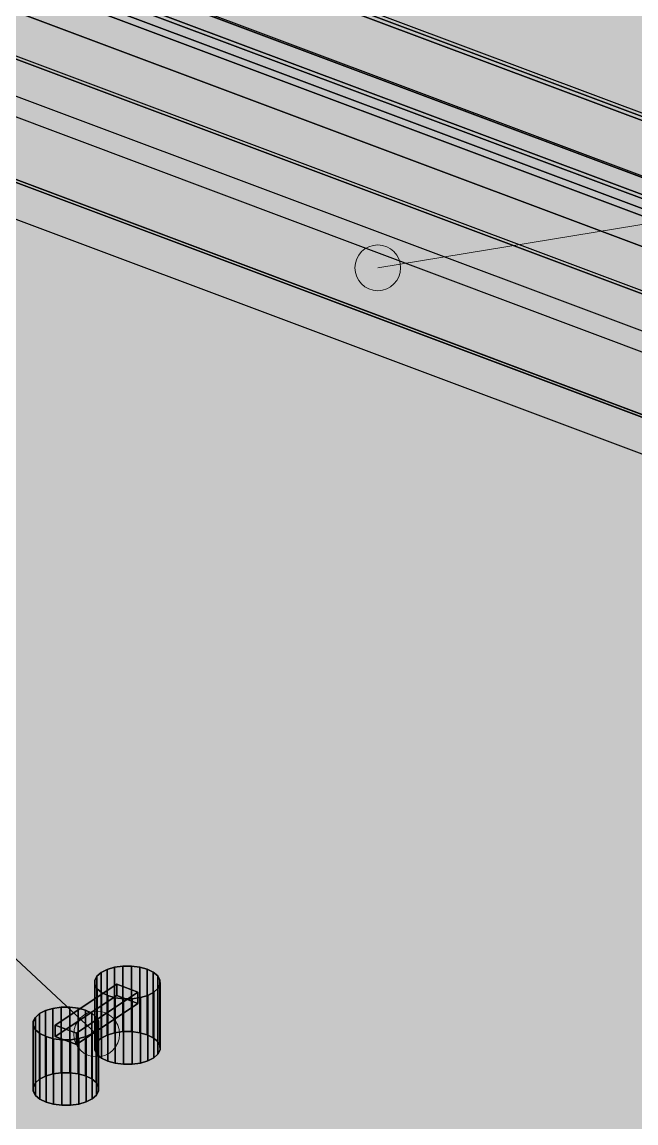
# Model space of a CAD drawing. Header units: millimetres. Extents: x 50 to 612415, y 2 to 4150.
# Drawn here: x 481999.4 to 482147, y 2518 to 2782.7 of the extents above; entities that cross this region are included whole.
import ezdxf

# ---------------------------------------------------------------- set-up
doc = ezdxf.new("R2010")
doc.units = ezdxf.units.MM
for name, color, linetype, lineweight in [('DIM', 7, 'Continuous', 13), ('HATCH', 8, 'Continuous', 9), ('OUTLINE', 7, 'Continuous', 25)]:
    doc.layers.add(name, color=color, linetype=linetype, lineweight=lineweight)

msp = doc.modelspace()

# ---------------------------------------------------------------- hatches: boundary and pattern name
at = {"layer": 'HATCH', "true_color": 0xccae87}
for points in [[(482234.913, 2986.051), (481124.709, 2245.916), (482300.386, 2729.218)], [(482234.913, 2980.573), (481124.709, 2240.437), (482300.386, 2723.739)], [(482300.386, 2723.739), (481124.709, 2240.437), (482234.913, 2980.573)], [(482234.913, 2973.725), (481124.709, 2233.589), (482300.386, 2716.891)], [(482300.386, 2716.891), (481124.709, 2233.589), (482234.913, 2973.725)], [(482237.443, 2970.037), (481127.24, 2229.901), (482300.386, 2714.152)], [(482300.386, 2714.152), (481127.24, 2229.901), (482237.443, 2970.037)], [(482238.076, 2969.115), (481127.872, 2228.979), (482300.386, 2713.467)], [(482300.386, 2713.467), (481127.872, 2228.979), (482238.076, 2969.115)], [(482241.239, 2964.505), (481131.035, 2224.369), (482300.386, 2710.043)], [(482300.386, 2710.043), (481131.035, 2224.369), (482241.239, 2964.505)], [(482300.386, 2704.565), (481136.096, 2216.993), (482246.299, 2957.128)], [(482320.629, 2696.181), (481943.603, 2837.566), (481966.107, 2782.014)], [(481966.107, 2766.948), (481943.603, 2822.5), (482320.629, 2681.115)], [(481888.567, 2785.125), (482294.06, 2662.718), (481917.034, 2804.103)], [(482294.06, 2663.403), (481917.034, 2804.787), (481964.499, 2768.83)], [(481964.499, 2768.145), (481917.034, 2804.103), (482294.06, 2662.718)], [(481888.567, 2800.875), (482201.515, 2685.961), (481953.535, 2778.292)], [(481888.567, 2800.875), (482202.566, 2685.073), (482201.515, 2685.961)], [(481888.567, 2800.875), (482204.042, 2684.351), (482202.566, 2685.073)], [(481888.567, 2800.875), (482265.593, 2659.49), (482204.042, 2684.351)], [(481917.034, 2795.2), (482294.06, 2653.815), (481888.567, 2776.222)], [(481888.567, 2785.81), (482201.515, 2670.896), (481953.535, 2763.226)], [(481953.535, 2763.226), (482201.515, 2670.896), (481888.567, 2785.81)], [(481888.567, 2785.81), (482202.566, 2670.007), (482201.515, 2670.896)], [(482201.515, 2670.896), (482202.566, 2670.007), (481888.567, 2785.81)], [(481888.567, 2785.81), (482204.042, 2669.286), (482202.566, 2670.007)], [(482202.566, 2670.007), (482204.042, 2669.286), (481888.567, 2785.81)], [(481888.567, 2785.81), (482265.593, 2644.425), (482204.042, 2669.286)], [(482204.042, 2669.286), (482265.593, 2644.425), (481888.567, 2785.81)], [(481953.535, 2762.541), (482201.515, 2670.211), (481888.567, 2785.125)], [(482201.515, 2670.211), (482202.566, 2669.323), (481888.567, 2785.125)], [(482202.566, 2669.323), (482204.042, 2668.601), (481888.567, 2785.125)], [(482204.042, 2668.601), (482265.593, 2643.74), (481888.567, 2785.125)], [(481888.567, 2785.125), (482265.593, 2643.74), (482294.06, 2662.718)], [(482320.629, 2696.181), (481966.107, 2782.014), (481966.13, 2780.982)], [(482201.448, 2688.987), (481964.605, 2779.082), (481963.162, 2778.345)], [(481965.617, 2779.982), (481964.605, 2779.082), (482213.531, 2690.677)], [(481964.605, 2779.082), (482207.668, 2691.428), (482209.732, 2691.44)], [(481964.605, 2779.082), (482209.732, 2691.44), (482211.732, 2691.184)], [(481964.605, 2779.082), (482205.68, 2691.15), (482207.668, 2691.428)], [(481964.605, 2779.082), (482211.732, 2691.184), (482213.531, 2690.677)], [(481964.605, 2779.082), (482203.904, 2690.624), (482205.68, 2691.15)], [(481964.605, 2779.082), (482202.461, 2689.887), (482203.904, 2690.624)], [(482201.448, 2688.987), (482202.461, 2689.887), (481964.605, 2779.082)], [(482320.629, 2696.181), (481966.13, 2780.982), (481965.617, 2779.982)], [(482320.629, 2696.181), (481965.617, 2779.982), (482213.531, 2690.677)], [(482294.06, 2653.815), (482265.593, 2634.837), (481888.567, 2776.222)], [(482201.448, 2688.987), (481955.334, 2777.785), (481953.535, 2778.292)], [(482200.936, 2687.987), (482201.448, 2688.987), (481953.535, 2778.292)], [(482200.959, 2686.955), (482200.936, 2687.987), (481953.535, 2778.292)], [(482201.515, 2685.961), (482200.959, 2686.955), (481953.535, 2778.292)], [(482201.448, 2688.987), (481957.333, 2777.529), (481955.334, 2777.785)], [(482201.448, 2688.987), (481959.397, 2777.541), (481957.333, 2777.529)], [(482201.448, 2688.987), (481961.385, 2777.819), (481959.397, 2777.541)], [(482201.448, 2688.987), (481963.162, 2778.345), (481961.385, 2777.819)], [(482294.06, 2663.403), (481964.499, 2768.83), (481965.551, 2767.942)], [(481965.551, 2767.257), (481964.499, 2768.145), (482294.06, 2662.718)], [(482294.06, 2663.403), (481965.551, 2767.942), (481966.107, 2766.948)], [(481966.107, 2766.263), (481965.551, 2767.257), (482294.06, 2662.718)], [(481965.617, 2764.916), (481966.13, 2765.916), (482320.629, 2681.115)], [(482294.06, 2663.403), (481966.13, 2765.916), (481965.617, 2764.916)], [(481966.13, 2765.916), (481966.107, 2766.948), (482320.629, 2681.115)], [(482294.06, 2663.403), (481966.107, 2766.948), (481966.13, 2765.916)], [(481966.13, 2765.231), (481966.107, 2766.263), (482294.06, 2662.718)], [(481953.535, 2763.226), (481955.334, 2762.72), (482201.448, 2673.921)], [(482201.448, 2673.921), (481955.334, 2762.72), (481953.535, 2763.226)], [(482200.936, 2672.922), (482201.448, 2673.921), (481953.535, 2763.226)], [(481953.535, 2763.226), (482201.448, 2673.921), (482200.936, 2672.922)], [(481953.535, 2763.226), (482200.936, 2672.922), (482200.959, 2671.89)], [(482200.959, 2671.89), (482200.936, 2672.922), (481953.535, 2763.226)], [(482201.515, 2670.896), (482200.959, 2671.89), (481953.535, 2763.226)], [(481953.535, 2763.226), (482200.959, 2671.89), (482201.515, 2670.896)], [(481961.385, 2762.753), (481963.162, 2763.279), (482201.448, 2673.921)], [(482201.448, 2673.921), (481963.162, 2763.279), (481961.385, 2762.753)], [(482201.448, 2673.921), (481964.605, 2764.017), (481963.162, 2763.279)], [(481963.162, 2763.279), (481964.605, 2764.017), (482201.448, 2673.921)], [(481963.162, 2762.594), (481964.605, 2763.332), (482201.448, 2673.237)], [(481965.617, 2764.916), (481964.605, 2764.017), (482213.531, 2675.612)], [(482213.531, 2675.612), (481964.605, 2764.017), (481965.617, 2764.916)], [(482213.531, 2674.927), (481964.605, 2763.332), (481965.617, 2764.231)], [(481964.605, 2764.017), (482207.668, 2676.363), (482209.732, 2676.374)], [(482209.732, 2676.374), (482207.668, 2676.363), (481964.605, 2764.017)], [(482211.732, 2676.118), (482209.732, 2676.374), (481964.605, 2764.017)], [(481964.605, 2764.017), (482209.732, 2676.374), (482211.732, 2676.118)], [(481964.605, 2764.017), (482205.68, 2676.085), (482207.668, 2676.363)], [(482207.668, 2676.363), (482205.68, 2676.085), (481964.605, 2764.017)], [(482213.531, 2675.612), (482211.732, 2676.118), (481964.605, 2764.017)], [(481964.605, 2764.017), (482211.732, 2676.118), (482213.531, 2675.612)], [(481964.605, 2764.017), (482203.904, 2675.559), (482205.68, 2676.085)], [(482205.68, 2676.085), (482203.904, 2675.559), (481964.605, 2764.017)], [(481964.605, 2764.017), (482202.461, 2674.821), (482203.904, 2675.559)], [(482203.904, 2675.559), (482202.461, 2674.821), (481964.605, 2764.017)], [(482201.448, 2673.921), (482202.461, 2674.821), (481964.605, 2764.017)], [(481964.605, 2764.017), (482202.461, 2674.821), (482201.448, 2673.921)], [(482209.732, 2675.689), (482207.668, 2675.678), (481964.605, 2763.332)], [(482211.732, 2675.433), (482209.732, 2675.689), (481964.605, 2763.332)], [(482207.668, 2675.678), (482205.68, 2675.4), (481964.605, 2763.332)], [(482213.531, 2674.927), (482211.732, 2675.433), (481964.605, 2763.332)], [(482205.68, 2675.4), (482203.904, 2674.874), (481964.605, 2763.332)], [(482203.904, 2674.874), (482202.461, 2674.136), (481964.605, 2763.332)], [(481964.605, 2763.332), (482202.461, 2674.136), (482201.448, 2673.237)], [(481965.617, 2764.231), (481966.13, 2765.231), (482294.06, 2662.718)], [(482213.531, 2675.612), (481965.617, 2764.916), (482320.629, 2681.115)], [(482294.06, 2663.403), (481965.617, 2764.916), (482213.531, 2675.612)], [(482213.531, 2674.927), (481965.617, 2764.231), (482294.06, 2662.718)], [(481953.535, 2762.541), (481955.334, 2762.035), (482201.448, 2673.237)], [(481953.535, 2762.541), (482201.448, 2673.237), (482200.936, 2672.237)], [(481953.535, 2762.541), (482200.936, 2672.237), (482200.959, 2671.205)], [(481953.535, 2762.541), (482200.959, 2671.205), (482201.515, 2670.211)], [(482201.448, 2673.921), (481957.333, 2762.464), (481955.334, 2762.72)], [(481955.334, 2762.72), (481957.333, 2762.464), (482201.448, 2673.921)], [(481955.334, 2762.035), (481957.333, 2761.779), (482201.448, 2673.237)], [(482201.448, 2673.921), (481959.397, 2762.475), (481957.333, 2762.464)], [(481957.333, 2762.464), (481959.397, 2762.475), (482201.448, 2673.921)], [(481957.333, 2761.779), (481959.397, 2761.79), (482201.448, 2673.237)], [(482201.448, 2673.921), (481961.385, 2762.753), (481959.397, 2762.475)], [(481959.397, 2762.475), (481961.385, 2762.753), (482201.448, 2673.921)], [(481959.397, 2761.79), (481961.385, 2762.068), (482201.448, 2673.237)], [(481961.385, 2762.068), (481963.162, 2762.594), (482201.448, 2673.237)], [(482298.969, 2727.959), (482300.386, 2729.218), (481124.709, 2245.916)], [(482298.969, 2727.959), (481124.709, 2245.916), (482046.716, 2478.394)], [(482298.969, 2727.959), (482046.716, 2478.394), (482048.063, 2479.179)], [(482298.969, 2727.959), (482048.063, 2479.179), (482049.603, 2479.87)], [(482298.969, 2727.959), (482049.603, 2479.87), (482051.31, 2480.454)], [(482298.969, 2727.959), (482051.31, 2480.454), (482053.155, 2480.922)], [(482298.969, 2727.959), (482053.155, 2480.922), (482055.107, 2481.265)], [(482298.969, 2727.959), (482055.107, 2481.265), (482057.131, 2481.478)], [(482298.969, 2727.959), (482057.131, 2481.478), (482059.194, 2481.557)], [(482298.969, 2727.959), (482059.194, 2481.557), (482061.259, 2481.5)], [(482298.969, 2727.959), (482061.259, 2481.5), (482063.293, 2481.31)], [(482298.969, 2727.959), (482063.293, 2481.31), (482065.259, 2480.988)], [(482298.969, 2727.959), (482065.259, 2480.988), (482067.124, 2480.541)], [(482298.969, 2727.959), (482067.124, 2480.541), (482068.857, 2479.976)], [(482298.252, 2726.559), (482298.969, 2727.959), (482068.857, 2479.976)], [(482298.283, 2725.114), (482298.252, 2726.559), (482068.857, 2479.976)], [(482298.969, 2722.48), (482300.386, 2723.739), (481124.709, 2240.437)], [(481124.709, 2240.437), (482300.386, 2723.739), (482298.969, 2722.48)], [(482298.283, 2725.114), (482068.857, 2479.976), (482315.568, 2446.764)], [(482298.969, 2722.48), (481124.709, 2240.437), (482046.716, 2472.916)], [(482046.716, 2472.916), (481124.709, 2240.437), (482298.969, 2722.48)], [(482298.969, 2722.48), (482046.716, 2472.916), (482048.063, 2473.701)], [(482048.063, 2473.701), (482046.716, 2472.916), (482298.969, 2722.48)], [(482298.969, 2722.48), (482048.063, 2473.701), (482049.603, 2474.391)], [(482049.603, 2474.391), (482048.063, 2473.701), (482298.969, 2722.48)], [(482298.969, 2722.48), (482049.603, 2474.391), (482051.31, 2474.975)], [(482051.31, 2474.975), (482049.603, 2474.391), (482298.969, 2722.48)], [(482298.969, 2722.48), (482051.31, 2474.975), (482053.155, 2475.443)], [(482053.155, 2475.443), (482051.31, 2474.975), (482298.969, 2722.48)], [(482298.969, 2722.48), (482053.155, 2475.443), (482055.107, 2475.786)], [(482055.107, 2475.786), (482053.155, 2475.443), (482298.969, 2722.48)], [(482298.969, 2722.48), (482055.107, 2475.786), (482057.131, 2475.999)], [(482057.131, 2475.999), (482055.107, 2475.786), (482298.969, 2722.48)], [(482298.252, 2721.08), (482298.969, 2722.48), (482057.131, 2475.999)], [(482059.194, 2476.078), (482057.131, 2475.999), (482298.969, 2722.48)], [(482298.283, 2719.636), (482298.252, 2721.08), (482057.131, 2475.999)], [(482061.259, 2476.022), (482059.194, 2476.078), (482298.969, 2722.48)], [(482063.293, 2475.831), (482061.259, 2476.022), (482298.969, 2722.48)], [(482065.259, 2475.51), (482063.293, 2475.831), (482298.969, 2722.48)], [(482067.124, 2475.062), (482065.259, 2475.51), (482298.969, 2722.48)], [(482068.857, 2474.497), (482067.124, 2475.062), (482298.969, 2722.48)], [(482068.857, 2474.497), (482298.969, 2722.48), (482298.252, 2721.08)], [(482068.857, 2474.497), (482298.252, 2721.08), (482298.283, 2719.636)], [(482299.062, 2718.244), (482298.283, 2719.636), (482057.131, 2475.999)], [(482300.534, 2717.001), (482299.062, 2718.244), (482057.131, 2475.999)], [(482315.568, 2441.286), (482068.857, 2474.497), (482298.283, 2719.636)], [(482298.969, 2715.632), (482300.386, 2716.891), (481124.709, 2233.589)], [(481124.709, 2233.589), (482300.386, 2716.891), (482298.969, 2715.632)], [(482298.969, 2715.632), (481124.709, 2233.589), (482046.716, 2466.068)], [(482046.716, 2466.068), (481124.709, 2233.589), (482298.969, 2715.632)], [(482298.969, 2715.632), (482046.716, 2466.068), (482048.063, 2466.853)], [(482048.063, 2466.853), (482046.716, 2466.068), (482298.969, 2715.632)], [(482298.969, 2715.632), (482048.063, 2466.853), (482049.603, 2467.543)], [(482049.603, 2467.543), (482048.063, 2466.853), (482298.969, 2715.632)], [(482298.969, 2715.632), (482049.603, 2467.543), (482051.31, 2468.127)], [(482051.31, 2468.127), (482049.603, 2467.543), (482298.969, 2715.632)], [(482298.969, 2715.632), (482051.31, 2468.127), (482053.155, 2468.595)], [(482053.155, 2468.595), (482051.31, 2468.127), (482298.969, 2715.632)], [(482298.969, 2715.632), (482053.155, 2468.595), (482055.107, 2468.938)], [(482055.107, 2468.938), (482053.155, 2468.595), (482298.969, 2715.632)], [(482298.969, 2715.632), (482055.107, 2468.938), (482057.131, 2469.151)], [(482057.131, 2469.151), (482055.107, 2468.938), (482298.969, 2715.632)], [(482300.534, 2717.001), (482057.131, 2475.999), (482670.601, 2511.306)], [(482298.252, 2714.232), (482298.969, 2715.632), (482057.131, 2469.151)], [(482057.131, 2469.151), (482298.969, 2715.632), (482298.252, 2714.232)], [(482298.969, 2712.893), (482300.386, 2714.152), (481127.24, 2229.901)], [(481127.24, 2229.901), (482300.386, 2714.152), (482298.969, 2712.893)], [(482046.716, 2463.329), (481127.24, 2229.901), (482298.969, 2712.893)], [(482298.969, 2712.893), (481127.24, 2229.901), (482010.658, 2439.29)], [(482298.969, 2712.208), (482300.386, 2713.467), (481127.872, 2228.979)], [(481127.872, 2228.979), (482300.386, 2713.467), (482298.969, 2712.208)], [(482298.969, 2712.893), (482010.658, 2439.29), (482037.227, 2457.003)], [(482298.252, 2711.493), (482298.969, 2712.893), (482037.227, 2457.003)], [(482048.063, 2464.114), (482046.716, 2463.329), (482298.969, 2712.893)], [(482049.603, 2464.804), (482048.063, 2464.114), (482298.969, 2712.893)], [(482051.31, 2465.388), (482049.603, 2464.804), (482298.969, 2712.893)], [(482053.155, 2465.856), (482051.31, 2465.388), (482298.969, 2712.893)], [(482055.107, 2466.199), (482053.155, 2465.856), (482298.969, 2712.893)], [(482057.131, 2466.412), (482055.107, 2466.199), (482298.969, 2712.893)], [(482298.283, 2712.788), (482298.252, 2714.232), (482057.131, 2469.151)], [(482057.131, 2469.151), (482298.252, 2714.232), (482298.283, 2712.788)], [(482057.131, 2466.412), (482298.969, 2712.893), (482298.252, 2711.493)], [(482299.062, 2711.396), (482298.283, 2712.788), (482057.131, 2469.151)], [(482057.131, 2469.151), (482298.283, 2712.788), (482299.062, 2711.396)], [(482298.969, 2712.208), (481127.872, 2228.979), (482010.658, 2438.605)], [(482010.658, 2438.605), (481127.872, 2228.979), (482298.969, 2712.208)], [(482298.969, 2708.784), (482300.386, 2710.043), (481131.035, 2224.369)], [(481131.035, 2224.369), (482300.386, 2710.043), (482298.969, 2708.784)], [(482298.969, 2712.208), (482010.658, 2438.605), (482037.227, 2456.318)], [(482037.227, 2456.318), (482010.658, 2438.605), (482298.969, 2712.208)], [(482298.252, 2710.808), (482298.969, 2712.208), (482037.227, 2456.318)], [(482037.227, 2456.318), (482298.969, 2712.208), (482298.252, 2710.808)], [(482298.252, 2711.493), (482037.227, 2457.003), (482046.716, 2463.329)], [(482298.252, 2710.808), (482037.227, 2456.318), (482046.716, 2462.644)], [(482046.716, 2462.644), (482037.227, 2456.318), (482298.252, 2710.808)], [(482298.252, 2711.493), (482046.716, 2463.329), (482048.063, 2464.114)], [(482298.252, 2710.808), (482046.716, 2462.644), (482048.063, 2463.429)], [(482048.063, 2463.429), (482046.716, 2462.644), (482298.252, 2710.808)], [(482298.252, 2711.493), (482048.063, 2464.114), (482049.603, 2464.804)], [(482298.252, 2710.808), (482048.063, 2463.429), (482049.603, 2464.119)], [(482049.603, 2464.119), (482048.063, 2463.429), (482298.252, 2710.808)], [(482298.252, 2711.493), (482049.603, 2464.804), (482051.31, 2465.388)], [(482298.252, 2710.808), (482049.603, 2464.119), (482051.31, 2464.703)], [(482051.31, 2464.703), (482049.603, 2464.119), (482298.252, 2710.808)], [(482298.252, 2711.493), (482051.31, 2465.388), (482053.155, 2465.856)], [(482298.252, 2710.808), (482051.31, 2464.703), (482053.155, 2465.171)], [(482053.155, 2465.171), (482051.31, 2464.703), (482298.252, 2710.808)], [(482298.252, 2711.493), (482053.155, 2465.856), (482055.107, 2466.199)], [(482298.252, 2710.808), (482053.155, 2465.171), (482055.107, 2465.514)], [(482055.107, 2465.514), (482053.155, 2465.171), (482298.252, 2710.808)], [(482298.252, 2711.493), (482055.107, 2466.199), (482057.131, 2466.412)], [(482298.252, 2710.808), (482055.107, 2465.514), (482057.131, 2465.727)], [(482057.131, 2465.727), (482055.107, 2465.514), (482298.252, 2710.808)], [(482298.283, 2710.048), (482298.252, 2711.493), (482057.131, 2466.412)], [(482057.131, 2466.412), (482298.252, 2711.493), (482298.283, 2710.048)], [(482300.534, 2710.153), (482299.062, 2711.396), (482057.131, 2469.151)], [(482057.131, 2469.151), (482299.062, 2711.396), (482300.534, 2710.153)], [(482298.283, 2709.364), (482298.252, 2710.808), (482057.131, 2465.727)], [(482057.131, 2465.727), (482298.252, 2710.808), (482298.283, 2709.364)], [(482300.534, 2710.153), (482057.131, 2469.151), (482670.601, 2504.458)], [(482670.601, 2504.458), (482057.131, 2469.151), (482300.534, 2710.153)], [(482299.062, 2708.657), (482298.283, 2710.048), (482057.131, 2466.412)], [(482057.131, 2466.412), (482298.283, 2710.048), (482299.062, 2708.657)], [(482298.969, 2708.784), (481131.035, 2224.369), (482010.658, 2435.181)], [(482010.658, 2435.181), (481131.035, 2224.369), (482298.969, 2708.784)], [(482298.969, 2708.784), (482010.658, 2435.181), (482037.227, 2452.894)], [(482037.227, 2452.894), (482010.658, 2435.181), (482298.969, 2708.784)], [(482298.252, 2707.384), (482298.969, 2708.784), (482037.227, 2452.894)], [(482037.227, 2452.894), (482298.969, 2708.784), (482298.252, 2707.384)], [(482298.252, 2707.384), (482037.227, 2452.894), (482046.716, 2459.22)], [(482046.716, 2459.22), (482037.227, 2452.894), (482298.252, 2707.384)], [(482298.252, 2707.384), (482046.716, 2459.22), (482048.063, 2460.005)], [(482048.063, 2460.005), (482046.716, 2459.22), (482298.252, 2707.384)], [(482298.252, 2707.384), (482048.063, 2460.005), (482049.603, 2460.695)], [(482049.603, 2460.695), (482048.063, 2460.005), (482298.252, 2707.384)], [(482298.252, 2707.384), (482049.603, 2460.695), (482051.31, 2461.279)], [(482051.31, 2461.279), (482049.603, 2460.695), (482298.252, 2707.384)], [(482298.252, 2707.384), (482051.31, 2461.279), (482053.155, 2461.747)], [(482053.155, 2461.747), (482051.31, 2461.279), (482298.252, 2707.384)], [(482298.252, 2707.384), (482053.155, 2461.747), (482055.107, 2462.09)], [(482055.107, 2462.09), (482053.155, 2461.747), (482298.252, 2707.384)], [(482298.252, 2707.384), (482055.107, 2462.09), (482057.131, 2462.303)], [(482057.131, 2462.303), (482055.107, 2462.09), (482298.252, 2707.384)], [(482299.062, 2707.972), (482298.283, 2709.364), (482057.131, 2465.727)], [(482057.131, 2465.727), (482298.283, 2709.364), (482299.062, 2707.972)], [(482300.534, 2707.413), (482299.062, 2708.657), (482057.131, 2466.412)], [(482057.131, 2466.412), (482299.062, 2708.657), (482300.534, 2707.413)], [(482300.534, 2706.729), (482299.062, 2707.972), (482057.131, 2465.727)], [(482057.131, 2465.727), (482299.062, 2707.972), (482300.534, 2706.729)], [(482300.534, 2707.413), (482057.131, 2466.412), (482670.601, 2501.719)], [(482670.601, 2501.719), (482057.131, 2466.412), (482300.534, 2707.413)], [(482298.283, 2705.939), (482298.252, 2707.384), (482057.131, 2462.303)], [(482057.131, 2462.303), (482298.252, 2707.384), (482298.283, 2705.939)], [(482300.534, 2706.729), (482057.131, 2465.727), (482670.601, 2501.034)], [(482670.601, 2501.034), (482057.131, 2465.727), (482300.534, 2706.729)], [(482299.062, 2704.548), (482298.283, 2705.939), (482057.131, 2462.303)], [(482057.131, 2462.303), (482298.283, 2705.939), (482299.062, 2704.548)], [(481136.096, 2216.993), (482300.386, 2704.565), (482298.969, 2703.306)], [(482010.658, 2429.703), (481136.096, 2216.993), (482298.969, 2703.306)], [(482037.227, 2447.415), (482010.658, 2429.703), (482298.969, 2703.306)], [(482037.227, 2447.415), (482298.969, 2703.306), (482298.252, 2701.906)], [(482300.534, 2703.305), (482299.062, 2704.548), (482057.131, 2462.303)], [(482057.131, 2462.303), (482299.062, 2704.548), (482300.534, 2703.305)], [(482300.534, 2703.305), (482057.131, 2462.303), (482670.601, 2497.61)], [(482670.601, 2497.61), (482057.131, 2462.303), (482300.534, 2703.305)], [(482046.716, 2453.741), (482037.227, 2447.415), (482298.252, 2701.906)], [(482048.063, 2454.526), (482046.716, 2453.741), (482298.252, 2701.906)], [(482049.603, 2455.217), (482048.063, 2454.526), (482298.252, 2701.906)], [(482051.31, 2455.801), (482049.603, 2455.217), (482298.252, 2701.906)], [(482053.155, 2456.269), (482051.31, 2455.801), (482298.252, 2701.906)], [(482055.107, 2456.612), (482053.155, 2456.269), (482298.252, 2701.906)], [(482057.131, 2456.825), (482055.107, 2456.612), (482298.252, 2701.906)], [(482057.131, 2456.825), (482298.252, 2701.906), (482298.283, 2700.461)], [(482057.131, 2456.825), (482298.283, 2700.461), (482299.062, 2699.07)], [(482057.131, 2456.825), (482299.062, 2699.07), (482300.534, 2697.826)], [(482670.601, 2492.132), (482057.131, 2456.825), (482300.534, 2697.826)]]:
    msp.add_hatch(color=43, dxfattribs=at).paths.add_polyline_path(points)
at = {"layer": 'HATCH', "true_color": 0xc0a47f}
for points in [[(481943.603, 2822.5), (482320.629, 2681.115), (482320.629, 2696.181), (481943.603, 2837.566)], [(481917.034, 2804.103), (482294.06, 2662.718), (482294.06, 2663.403), (481917.034, 2804.787)], [(481917.034, 2795.2), (482294.06, 2653.815), (482294.06, 2662.718), (481917.034, 2804.103)], [(482265.593, 2644.425), (481888.567, 2785.81), (481888.567, 2800.875), (482265.593, 2659.49)], [(482265.593, 2643.74), (481888.567, 2785.125), (481888.567, 2785.81), (482265.593, 2644.425)], [(482265.593, 2634.837), (481888.567, 2776.222), (481888.567, 2785.125), (482265.593, 2643.74)]]:
    msp.add_hatch(color=33, dxfattribs=at).paths.add_polyline_path(points)
at = {"layer": 'HATCH', "true_color": 0xb7bcc0}
for points in [[(481961.632, 2830), (481943.603, 2817.98), (482320.629, 2676.596)], [(481961.632, 2830), (482320.629, 2676.596), (482338.658, 2688.615)], [(482320.629, 2675.637), (481943.603, 2817.022), (481961.632, 2829.041)], [(482338.658, 2687.656), (482320.629, 2675.637), (481961.632, 2829.041)], [(481943.603, 2822.089), (481936.486, 2817.345), (482313.513, 2675.96)], [(481943.603, 2822.089), (482313.513, 2675.96), (482320.629, 2680.704)], [(482313.513, 2666.784), (481936.486, 2808.168), (481943.603, 2812.913)], [(482320.629, 2671.528), (482313.513, 2666.784), (481943.603, 2812.913)], [(482027.808, 2548.179), (482018.376, 2554.187), (482017.363, 2553.288)], [(482027.808, 2548.179), (482019.819, 2554.925), (482018.376, 2554.187)], [(482027.808, 2548.179), (482021.595, 2555.451), (482019.819, 2554.925)], [(482027.808, 2548.179), (482023.583, 2555.729), (482021.595, 2555.451)], [(482027.808, 2548.179), (482025.647, 2555.74), (482023.583, 2555.729)], [(482027.808, 2548.179), (482027.647, 2555.484), (482025.647, 2555.74)], [(482027.808, 2548.179), (482029.446, 2554.978), (482027.647, 2555.484)], [(482027.808, 2548.179), (482030.922, 2554.256), (482029.446, 2554.978)], [(482027.808, 2548.179), (482031.973, 2553.368), (482030.922, 2554.256)], [(482022.171, 2551.394), (482007.368, 2541.526), (482012.429, 2539.628)], [(482022.171, 2551.394), (482012.429, 2539.628), (482027.232, 2549.496)], [(482027.808, 2548.179), (482017.363, 2553.288), (482016.851, 2552.288)], [(482027.808, 2548.179), (482016.851, 2552.288), (482016.874, 2551.256)], [(482027.808, 2548.179), (482016.874, 2551.256), (482017.43, 2550.262)], [(482027.808, 2548.179), (482032.529, 2552.374), (482031.973, 2553.368)], [(482027.808, 2548.179), (482032.552, 2551.342), (482032.529, 2552.374)], [(482027.808, 2548.179), (482032.04, 2550.342), (482032.552, 2551.342)], [(482012.429, 2536.889), (482007.368, 2538.786), (482022.171, 2548.655)], [(482027.232, 2546.757), (482012.429, 2536.889), (482022.171, 2548.655)], [(482027.808, 2548.179), (482017.43, 2550.262), (482018.481, 2549.374)], [(482027.808, 2548.179), (482018.481, 2549.374), (482019.957, 2548.652)], [(482027.808, 2548.179), (482019.957, 2548.652), (482021.756, 2548.146)], [(482027.808, 2548.179), (482031.027, 2549.443), (482032.04, 2550.342)], [(482027.808, 2548.179), (482029.584, 2548.705), (482031.027, 2549.443)], [(482027.808, 2548.179), (482021.756, 2548.146), (482023.756, 2547.889)], [(482027.808, 2548.179), (482023.756, 2547.889), (482025.82, 2547.901)], [(482013.005, 2538.31), (482002.56, 2543.419), (482002.048, 2542.419)], [(482013.005, 2538.31), (482003.573, 2544.319), (482002.56, 2543.419)], [(482013.005, 2538.31), (482005.016, 2545.056), (482003.573, 2544.319)], [(482013.005, 2538.31), (482006.793, 2545.582), (482005.016, 2545.056)], [(482013.005, 2538.31), (482008.781, 2545.86), (482006.793, 2545.582)], [(482013.005, 2538.31), (482010.845, 2545.872), (482008.781, 2545.86)], [(482013.005, 2538.31), (482012.844, 2545.616), (482010.845, 2545.872)], [(482013.005, 2538.31), (482014.643, 2545.109), (482012.844, 2545.616)], [(482013.005, 2538.31), (482016.119, 2544.388), (482014.643, 2545.109)], [(482013.005, 2538.31), (482017.171, 2543.499), (482016.119, 2544.388)], [(482013.005, 2538.31), (482017.727, 2542.505), (482017.171, 2543.499)], [(482013.005, 2538.31), (482002.048, 2542.419), (482002.071, 2541.387)], [(482013.005, 2538.31), (482002.071, 2541.387), (482002.627, 2540.393)], [(482013.005, 2538.31), (482017.749, 2541.473), (482017.727, 2542.505)], [(482013.005, 2538.31), (482017.237, 2540.474), (482017.749, 2541.473)], [(482013.005, 2538.31), (482002.627, 2540.393), (482003.679, 2539.505)], [(482013.005, 2538.31), (482003.679, 2539.505), (482005.154, 2538.783)], [(482013.005, 2538.31), (482005.154, 2538.783), (482006.953, 2538.277)], [(482013.005, 2538.31), (482006.953, 2538.277), (482008.953, 2538.021)], [(482013.005, 2538.31), (482008.953, 2538.021), (482011.017, 2538.032)], [(482013.005, 2538.31), (482016.225, 2539.574), (482017.237, 2540.474)], [(482013.005, 2538.31), (482014.781, 2538.836), (482016.225, 2539.574)], [(482017.363, 2537.537), (482018.376, 2538.437), (482027.808, 2532.428)], [(482018.376, 2538.437), (482019.819, 2539.174), (482027.808, 2532.428)], [(482019.819, 2539.174), (482021.595, 2539.7), (482027.808, 2532.428)], [(482021.595, 2539.7), (482023.583, 2539.978), (482027.808, 2532.428)], [(482023.583, 2539.978), (482025.647, 2539.99), (482027.808, 2532.428)], [(482025.647, 2539.99), (482027.647, 2539.734), (482027.808, 2532.428)], [(482027.647, 2539.734), (482029.446, 2539.227), (482027.808, 2532.428)], [(482029.446, 2539.227), (482030.922, 2538.506), (482027.808, 2532.428)], [(482030.922, 2538.506), (482031.973, 2537.617), (482027.808, 2532.428)], [(482016.851, 2536.537), (482017.363, 2537.537), (482027.808, 2532.428)], [(482016.874, 2535.505), (482016.851, 2536.537), (482027.808, 2532.428)], [(482017.43, 2534.511), (482016.874, 2535.505), (482027.808, 2532.428)], [(482031.973, 2537.617), (482032.529, 2536.623), (482027.808, 2532.428)], [(482032.529, 2536.623), (482032.552, 2535.591), (482027.808, 2532.428)], [(482032.552, 2535.591), (482032.04, 2534.592), (482027.808, 2532.428)], [(482018.481, 2533.623), (482017.43, 2534.511), (482027.808, 2532.428)], [(482019.957, 2532.901), (482018.481, 2533.623), (482027.808, 2532.428)], [(482021.756, 2532.395), (482019.957, 2532.901), (482027.808, 2532.428)], [(482032.04, 2534.592), (482031.027, 2533.692), (482027.808, 2532.428)], [(482031.027, 2533.692), (482029.584, 2532.954), (482027.808, 2532.428)], [(482006.793, 2529.832), (482008.781, 2530.11), (482013.005, 2522.56)], [(482008.781, 2530.11), (482010.845, 2530.121), (482013.005, 2522.56)], [(482010.845, 2530.121), (482012.844, 2529.865), (482013.005, 2522.56)], [(482023.756, 2532.139), (482021.756, 2532.395), (482027.808, 2532.428)], [(482025.82, 2532.15), (482023.756, 2532.139), (482027.808, 2532.428)], [(482002.048, 2526.669), (482002.56, 2527.669), (482013.005, 2522.56)], [(482002.56, 2527.669), (482003.573, 2528.568), (482013.005, 2522.56)], [(482003.573, 2528.568), (482005.016, 2529.306), (482013.005, 2522.56)], [(482005.016, 2529.306), (482006.793, 2529.832), (482013.005, 2522.56)], [(482012.844, 2529.865), (482014.643, 2529.359), (482013.005, 2522.56)], [(482014.643, 2529.359), (482016.119, 2528.637), (482013.005, 2522.56)], [(482016.119, 2528.637), (482017.171, 2527.749), (482013.005, 2522.56)], [(482017.171, 2527.749), (482017.727, 2526.755), (482013.005, 2522.56)], [(482002.071, 2525.637), (482002.048, 2526.669), (482013.005, 2522.56)], [(482002.627, 2524.643), (482002.071, 2525.637), (482013.005, 2522.56)], [(482017.727, 2526.755), (482017.749, 2525.723), (482013.005, 2522.56)], [(482017.749, 2525.723), (482017.237, 2524.723), (482013.005, 2522.56)], [(482017.237, 2524.723), (482016.225, 2523.824), (482013.005, 2522.56)], [(482003.679, 2523.755), (482002.627, 2524.643), (482013.005, 2522.56)], [(482005.154, 2523.033), (482003.679, 2523.755), (482013.005, 2522.56)], [(482006.953, 2522.527), (482005.154, 2523.033), (482013.005, 2522.56)], [(482008.953, 2522.271), (482006.953, 2522.527), (482013.005, 2522.56)], [(482011.017, 2522.282), (482008.953, 2522.271), (482013.005, 2522.56)], [(482016.225, 2523.824), (482014.781, 2523.086), (482013.005, 2522.56)]]:
    msp.add_hatch(color=9, dxfattribs=at).paths.add_polyline_path(points)
at = {"layer": 'HATCH', "true_color": 0xacb1b5}
for points in [[(482338.658, 2687.656), (481961.632, 2829.041), (481961.632, 2830), (482338.658, 2688.615)], [(482320.629, 2671.528), (481943.603, 2812.913), (481943.603, 2822.089), (482320.629, 2680.704)], [(481936.486, 2808.168), (482313.513, 2666.784), (482313.513, 2675.96), (481936.486, 2817.345)], [(481943.603, 2817.022), (482320.629, 2675.637), (482320.629, 2676.596), (481943.603, 2817.98)], [(482027.232, 2546.757), (482022.171, 2548.655), (482022.171, 2551.394), (482027.232, 2549.496)], [(482007.368, 2538.786), (482012.429, 2536.889), (482012.429, 2539.628), (482007.368, 2541.526)]]:
    msp.add_hatch(color=253, dxfattribs=at).paths.add_polyline_path(points)
at = {"layer": 'HATCH', "true_color": 0xa8aeb1}
for points in [[(482018.376, 2538.437), (482017.363, 2537.537), (482017.363, 2553.288), (482018.376, 2554.187)], [(482031.027, 2533.692), (482032.04, 2534.592), (482032.04, 2550.342), (482031.027, 2549.443)], [(482003.573, 2528.568), (482002.56, 2527.669), (482002.56, 2543.419), (482003.573, 2544.319)], [(482016.225, 2523.824), (482017.237, 2524.723), (482017.237, 2540.474), (482016.225, 2539.574)]]:
    msp.add_hatch(color=253, dxfattribs=at).paths.add_polyline_path(points)
at = {"layer": 'HATCH', "true_color": 0xabb0b4}
for points in [[(482019.819, 2539.174), (482018.376, 2538.437), (482018.376, 2554.187), (482019.819, 2554.925)], [(482030.922, 2538.506), (482029.446, 2539.227), (482029.446, 2554.978), (482030.922, 2554.256)], [(482018.481, 2533.623), (482019.957, 2532.901), (482019.957, 2548.652), (482018.481, 2549.374)], [(482029.584, 2532.954), (482031.027, 2533.692), (482031.027, 2549.443), (482029.584, 2548.705)], [(482005.016, 2529.306), (482003.573, 2528.568), (482003.573, 2544.319), (482005.016, 2545.056)], [(482016.119, 2528.637), (482014.643, 2529.359), (482014.643, 2545.109), (482016.119, 2544.388)], [(482003.679, 2523.755), (482005.154, 2523.033), (482005.154, 2538.783), (482003.679, 2539.505)], [(482014.781, 2523.086), (482016.225, 2523.824), (482016.225, 2539.574), (482014.781, 2538.836)]]:
    msp.add_hatch(color=253, dxfattribs=at).paths.add_polyline_path(points)
at = {"layer": 'HATCH', "true_color": 0xadb2b6}
for points in [[(482021.595, 2539.7), (482019.819, 2539.174), (482019.819, 2554.925), (482021.595, 2555.451)], [(482029.446, 2539.227), (482027.647, 2539.734), (482027.647, 2555.484), (482029.446, 2554.978)], [(482019.957, 2532.901), (482021.756, 2532.395), (482021.756, 2548.146), (482019.957, 2548.652)], [(482027.808, 2532.428), (482029.584, 2532.954), (482029.584, 2548.705), (482027.808, 2548.179)], [(482006.793, 2529.832), (482005.016, 2529.306), (482005.016, 2545.056), (482006.793, 2545.582)], [(482014.643, 2529.359), (482012.844, 2529.865), (482012.844, 2545.616), (482014.643, 2545.109)], [(482005.154, 2523.033), (482006.953, 2522.527), (482006.953, 2538.277), (482005.154, 2538.783)], [(482013.005, 2522.56), (482014.781, 2523.086), (482014.781, 2538.836), (482013.005, 2538.31)]]:
    msp.add_hatch(color=253, dxfattribs=at).paths.add_polyline_path(points)
at = {"layer": 'HATCH', "true_color": 0xaeb3b7}
for points in [[(482023.583, 2539.978), (482021.595, 2539.7), (482021.595, 2555.451), (482023.583, 2555.729)], [(482027.647, 2539.734), (482025.647, 2539.99), (482025.647, 2555.74), (482027.647, 2555.484)], [(482021.756, 2532.395), (482023.756, 2532.139), (482023.756, 2547.889), (482021.756, 2548.146)], [(482025.82, 2532.15), (482027.808, 2532.428), (482027.808, 2548.179), (482025.82, 2547.901)], [(482008.781, 2530.11), (482006.793, 2529.832), (482006.793, 2545.582), (482008.781, 2545.86)], [(482012.844, 2529.865), (482010.845, 2530.121), (482010.845, 2545.872), (482012.844, 2545.616)], [(482006.953, 2522.527), (482008.953, 2522.271), (482008.953, 2538.021), (482006.953, 2538.277)], [(482011.017, 2522.282), (482013.005, 2522.56), (482013.005, 2538.31), (482011.017, 2538.032)]]:
    msp.add_hatch(color=253, dxfattribs=at).paths.add_polyline_path(points)
at = {"layer": 'HATCH', "true_color": 0xaeb4b7}
for points in [[(482025.647, 2539.99), (482023.583, 2539.978), (482023.583, 2555.729), (482025.647, 2555.74)], [(482023.756, 2532.139), (482025.82, 2532.15), (482025.82, 2547.901), (482023.756, 2547.889)], [(482010.845, 2530.121), (482008.781, 2530.11), (482008.781, 2545.86), (482010.845, 2545.872)], [(482008.953, 2522.271), (482011.017, 2522.282), (482011.017, 2538.032), (482008.953, 2538.021)]]:
    msp.add_hatch(color=253, dxfattribs=at).paths.add_polyline_path(points)
at = {"layer": 'HATCH', "true_color": 0xa9aeb1}
for points in [[(482031.973, 2537.617), (482030.922, 2538.506), (482030.922, 2554.256), (482031.973, 2553.368)], [(482017.43, 2534.511), (482018.481, 2533.623), (482018.481, 2549.374), (482017.43, 2550.262)], [(482017.171, 2527.749), (482016.119, 2528.637), (482016.119, 2544.388), (482017.171, 2543.499)], [(482002.627, 2524.643), (482003.679, 2523.755), (482003.679, 2539.505), (482002.627, 2540.393)]]:
    msp.add_hatch(color=253, dxfattribs=at).paths.add_polyline_path(points)
at = {"layer": 'HATCH', "true_color": 0xaaafb2}
for points in [[(482022.171, 2548.655), (482007.368, 2538.786), (482007.368, 2541.526), (482022.171, 2551.394)], [(482012.429, 2536.889), (482027.232, 2546.757), (482027.232, 2549.496), (482012.429, 2539.628)]]:
    msp.add_hatch(color=253, dxfattribs=at).paths.add_polyline_path(points)
at = {"layer": 'HATCH', "true_color": 0xa6abae}
for points in [[(482017.363, 2537.537), (482016.851, 2536.537), (482016.851, 2552.288), (482017.363, 2553.288)], [(482016.874, 2535.505), (482017.43, 2534.511), (482017.43, 2550.262), (482016.874, 2551.256)], [(482032.529, 2536.623), (482031.973, 2537.617), (482031.973, 2553.368), (482032.529, 2552.374)], [(482032.04, 2534.592), (482032.552, 2535.591), (482032.552, 2551.342), (482032.04, 2550.342)], [(482002.56, 2527.669), (482002.048, 2526.669), (482002.048, 2542.419), (482002.56, 2543.419)], [(482017.727, 2526.755), (482017.171, 2527.749), (482017.171, 2543.499), (482017.727, 2542.505)], [(482002.071, 2525.637), (482002.627, 2524.643), (482002.627, 2540.393), (482002.071, 2541.387)], [(482017.237, 2524.723), (482017.749, 2525.723), (482017.749, 2541.473), (482017.237, 2540.474)]]:
    msp.add_hatch(color=253, dxfattribs=at).paths.add_polyline_path(points)
at = {"layer": 'HATCH', "true_color": 0xa3a8ab}
for points in [[(482016.851, 2536.537), (482016.874, 2535.505), (482016.874, 2551.256), (482016.851, 2552.288)], [(482032.552, 2535.591), (482032.529, 2536.623), (482032.529, 2552.374), (482032.552, 2551.342)], [(482002.048, 2526.669), (482002.071, 2525.637), (482002.071, 2541.387), (482002.048, 2542.419)], [(482017.749, 2525.723), (482017.727, 2526.755), (482017.727, 2542.505), (482017.749, 2541.473)]]:
    msp.add_hatch(color=253, dxfattribs=at).paths.add_polyline_path(points)

# ---------------------------------------------------------------- linework, layer by layer
at = {"layer": 'DIM'}
for points in [[(482017.3, 2539.4), (481020, 3470), (480980, 3470)], [(482084.889, 2723.595), (484800, 3170), (484900, 3170)]]:
    msp.add_lwpolyline(points, dxfattribs=at)
for centre in [(482084.889, 2723.595), (482017.3, 2539.4)]:
    msp.add_circle(centre, 5.5, dxfattribs=at)
at = {"layer": 'OUTLINE', "color": 139, "true_color": 0x42544a}
for p, q in [((482320.629, 2696.181), (481943.603, 2837.566)), ((482320.629, 2696.181), (481943.603, 2837.566)), ((481961.632, 2830), (482338.658, 2688.615)), ((482338.658, 2688.615), (481961.632, 2830)), ((482338.658, 2687.656), (481961.632, 2829.041)), ((481961.632, 2829.041), (482338.658, 2687.656)), ((481943.603, 2822.5), (482320.629, 2681.115)), ((481943.603, 2822.5), (482320.629, 2681.115)), ((481943.603, 2822.089), (482320.629, 2680.704)), ((482320.629, 2680.704), (481943.603, 2822.089)), ((481936.486, 2817.345), (482313.513, 2675.96)), ((482313.513, 2675.96), (481936.486, 2817.345)), ((481943.603, 2817.98), (482320.629, 2676.596)), ((482320.629, 2676.596), (481943.603, 2817.98)), ((482320.629, 2675.637), (481943.603, 2817.022)), ((481943.603, 2817.022), (482320.629, 2675.637)), ((482320.629, 2671.528), (481943.603, 2812.913)), ((481943.603, 2812.913), (482320.629, 2671.528)), ((482313.513, 2666.784), (481936.486, 2808.168)), ((481936.486, 2808.168), (482313.513, 2666.784)), ((482294.06, 2663.403), (481917.034, 2804.787)), ((482294.06, 2663.403), (481917.034, 2804.787)), ((482294.06, 2662.718), (481917.034, 2804.103)), ((481917.034, 2804.103), (482294.06, 2662.718)), ((482294.06, 2662.718), (481917.034, 2804.103)), ((481917.034, 2804.103), (482294.06, 2662.718)), ((481888.567, 2800.875), (482265.593, 2659.49)), ((481888.567, 2800.875), (482265.593, 2659.49)), ((481917.034, 2795.2), (482294.06, 2653.815)), ((481917.034, 2795.2), (482294.06, 2653.815)), ((481888.567, 2785.81), (482265.593, 2644.425)), ((482265.593, 2644.425), (481888.567, 2785.81)), ((481888.567, 2785.81), (482265.593, 2644.425)), ((482265.593, 2644.425), (481888.567, 2785.81)), ((481888.567, 2785.125), (482265.593, 2643.74)), ((482265.593, 2643.74), (481888.567, 2785.125)), ((482265.593, 2643.74), (481888.567, 2785.125)), ((481888.567, 2785.125), (482265.593, 2643.74)), ((482265.593, 2634.837), (481888.567, 2776.222)), ((482265.593, 2634.837), (481888.567, 2776.222)), ((482017.363, 2553.288), (482018.376, 2554.187)), ((482018.376, 2554.187), (482017.363, 2553.288)), ((482018.376, 2554.187), (482019.819, 2554.925)), ((482019.819, 2554.925), (482018.376, 2554.187)), ((482018.376, 2538.437), (482018.376, 2554.187)), ((482018.376, 2554.187), (482018.376, 2538.437)), ((482019.819, 2554.925), (482021.595, 2555.451)), ((482021.595, 2555.451), (482019.819, 2554.925)), ((482019.819, 2539.174), (482019.819, 2554.925)), ((482019.819, 2554.925), (482019.819, 2539.174)), ((482021.595, 2555.451), (482023.583, 2555.729)), ((482023.583, 2555.729), (482021.595, 2555.451)), ((482021.595, 2539.7), (482021.595, 2555.451)), ((482021.595, 2555.451), (482021.595, 2539.7)), ((482023.583, 2555.729), (482025.647, 2555.74)), ((482025.647, 2555.74), (482023.583, 2555.729)), ((482023.583, 2539.978), (482023.583, 2555.729)), ((482023.583, 2555.729), (482023.583, 2539.978)), ((482025.647, 2555.74), (482025.647, 2539.99)), ((482025.647, 2539.99), (482025.647, 2555.74)), ((482025.647, 2555.74), (482027.647, 2555.484)), ((482027.647, 2555.484), (482025.647, 2555.74)), ((482027.647, 2555.484), (482027.647, 2539.734)), ((482027.647, 2539.734), (482027.647, 2555.484)), ((482027.647, 2555.484), (482029.446, 2554.978)), ((482029.446, 2554.978), (482027.647, 2555.484)), ((482029.446, 2554.978), (482029.446, 2539.227)), ((482029.446, 2539.227), (482029.446, 2554.978)), ((482029.446, 2554.978), (482030.922, 2554.256)), ((482030.922, 2554.256), (482029.446, 2554.978)), ((482030.922, 2554.256), (482030.922, 2538.506)), ((482030.922, 2538.506), (482030.922, 2554.256)), ((482030.922, 2554.256), (482031.973, 2553.368)), ((482031.973, 2553.368), (482030.922, 2554.256)), ((482007.368, 2541.526), (482022.171, 2551.394)), ((482022.171, 2551.394), (482007.368, 2541.526)), ((482016.851, 2552.288), (482017.363, 2553.288)), ((482017.363, 2553.288), (482016.851, 2552.288)), ((482016.851, 2536.537), (482016.851, 2552.288)), ((482016.874, 2551.256), (482016.851, 2552.288)), ((482016.851, 2552.288), (482016.851, 2536.537)), ((482016.851, 2552.288), (482016.874, 2551.256)), ((482016.874, 2535.505), (482016.874, 2551.256)), ((482017.43, 2550.262), (482016.874, 2551.256)), ((482016.874, 2551.256), (482016.874, 2535.505)), ((482016.874, 2551.256), (482017.43, 2550.262)), ((482017.363, 2537.537), (482017.363, 2553.288)), ((482017.363, 2553.288), (482017.363, 2537.537)), ((482022.171, 2548.655), (482022.171, 2551.394)), ((482022.171, 2551.394), (482027.232, 2549.496)), ((482022.171, 2551.394), (482022.171, 2548.655)), ((482027.232, 2549.496), (482022.171, 2551.394)), ((482031.973, 2553.368), (482031.973, 2537.617)), ((482031.973, 2537.617), (482031.973, 2553.368)), ((482031.973, 2553.368), (482032.529, 2552.374)), ((482032.529, 2552.374), (482031.973, 2553.368)), ((482032.552, 2551.342), (482032.04, 2550.342)), ((482032.04, 2550.342), (482032.552, 2551.342)), ((482032.529, 2552.374), (482032.529, 2536.623)), ((482032.529, 2536.623), (482032.529, 2552.374)), ((482032.529, 2552.374), (482032.552, 2551.342)), ((482032.552, 2551.342), (482032.529, 2552.374)), ((482032.552, 2551.342), (482032.552, 2535.591)), ((482032.552, 2535.591), (482032.552, 2551.342)), ((482022.171, 2548.655), (482007.368, 2538.786)), ((482007.368, 2538.786), (482022.171, 2548.655)), ((482012.429, 2539.628), (482027.232, 2549.496)), ((482027.232, 2549.496), (482012.429, 2539.628)), ((482017.43, 2534.511), (482017.43, 2550.262)), ((482018.481, 2549.374), (482017.43, 2550.262)), ((482017.43, 2550.262), (482017.43, 2534.511)), ((482017.43, 2550.262), (482018.481, 2549.374)), ((482018.481, 2533.623), (482018.481, 2549.374)), ((482019.957, 2548.652), (482018.481, 2549.374)), ((482018.481, 2549.374), (482018.481, 2533.623)), ((482018.481, 2549.374), (482019.957, 2548.652)), ((482019.957, 2532.901), (482019.957, 2548.652)), ((482021.756, 2548.146), (482019.957, 2548.652)), ((482019.957, 2548.652), (482019.957, 2532.901)), ((482019.957, 2548.652), (482021.756, 2548.146)), ((482027.232, 2546.757), (482022.171, 2548.655)), ((482022.171, 2548.655), (482027.232, 2546.757)), ((482027.232, 2549.496), (482027.232, 2546.757)), ((482027.232, 2546.757), (482027.232, 2549.496)), ((482029.584, 2548.705), (482027.808, 2548.179)), ((482027.808, 2548.179), (482029.584, 2548.705)), ((482031.027, 2549.443), (482029.584, 2548.705)), ((482029.584, 2548.705), (482031.027, 2549.443)), ((482029.584, 2548.705), (482029.584, 2532.954)), ((482029.584, 2532.954), (482029.584, 2548.705)), ((482032.04, 2550.342), (482031.027, 2549.443)), ((482031.027, 2549.443), (482032.04, 2550.342)), ((482031.027, 2549.443), (482031.027, 2533.692)), ((482031.027, 2533.692), (482031.027, 2549.443)), ((482032.04, 2550.342), (482032.04, 2534.592)), ((482032.04, 2534.592), (482032.04, 2550.342)), ((482027.232, 2546.757), (482012.429, 2536.889)), ((482012.429, 2536.889), (482027.232, 2546.757)), ((482021.756, 2532.395), (482021.756, 2548.146)), ((482023.756, 2547.889), (482021.756, 2548.146)), ((482021.756, 2548.146), (482021.756, 2532.395)), ((482021.756, 2548.146), (482023.756, 2547.889)), ((482025.82, 2547.901), (482023.756, 2547.889)), ((482023.756, 2547.889), (482025.82, 2547.901)), ((482023.756, 2532.139), (482023.756, 2547.889)), ((482023.756, 2547.889), (482023.756, 2532.139)), ((482027.808, 2548.179), (482025.82, 2547.901)), ((482025.82, 2547.901), (482027.808, 2548.179)), ((482025.82, 2547.901), (482025.82, 2532.15)), ((482025.82, 2532.15), (482025.82, 2547.901)), ((482027.808, 2548.179), (482027.808, 2532.428)), ((482027.808, 2532.428), (482027.808, 2548.179)), ((482002.048, 2542.419), (482002.56, 2543.419)), ((482002.56, 2543.419), (482002.048, 2542.419)), ((482002.56, 2543.419), (482003.573, 2544.319)), ((482003.573, 2544.319), (482002.56, 2543.419)), ((482002.56, 2527.669), (482002.56, 2543.419)), ((482002.56, 2543.419), (482002.56, 2527.669)), ((482003.573, 2544.319), (482005.016, 2545.056)), ((482005.016, 2545.056), (482003.573, 2544.319)), ((482003.573, 2528.568), (482003.573, 2544.319)), ((482003.573, 2544.319), (482003.573, 2528.568)), ((482005.016, 2545.056), (482006.793, 2545.582)), ((482006.793, 2545.582), (482005.016, 2545.056)), ((482005.016, 2529.306), (482005.016, 2545.056)), ((482005.016, 2545.056), (482005.016, 2529.306)), ((482006.793, 2545.582), (482008.781, 2545.86)), ((482008.781, 2545.86), (482006.793, 2545.582)), ((482006.793, 2529.832), (482006.793, 2545.582)), ((482006.793, 2545.582), (482006.793, 2529.832)), ((482008.781, 2545.86), (482010.845, 2545.872)), ((482010.845, 2545.872), (482008.781, 2545.86)), ((482008.781, 2530.11), (482008.781, 2545.86)), ((482008.781, 2545.86), (482008.781, 2530.11)), ((482010.845, 2545.872), (482010.845, 2530.121)), ((482010.845, 2530.121), (482010.845, 2545.872)), ((482010.845, 2545.872), (482012.844, 2545.616)), ((482012.844, 2545.616), (482010.845, 2545.872)), ((482012.844, 2545.616), (482012.844, 2529.865)), ((482012.844, 2529.865), (482012.844, 2545.616)), ((482012.844, 2545.616), (482014.643, 2545.109)), ((482014.643, 2545.109), (482012.844, 2545.616)), ((482014.643, 2545.109), (482014.643, 2529.359)), ((482014.643, 2529.359), (482014.643, 2545.109)), ((482014.643, 2545.109), (482016.119, 2544.388)), ((482016.119, 2544.388), (482014.643, 2545.109)), ((482016.119, 2544.388), (482016.119, 2528.637)), ((482016.119, 2528.637), (482016.119, 2544.388)), ((482016.119, 2544.388), (482017.171, 2543.499)), ((482017.171, 2543.499), (482016.119, 2544.388)), ((482017.171, 2543.499), (482017.171, 2527.749)), ((482017.171, 2527.749), (482017.171, 2543.499)), ((482017.171, 2543.499), (482017.727, 2542.505)), ((482017.727, 2542.505), (482017.171, 2543.499)), ((482002.048, 2526.669), (482002.048, 2542.419)), ((482002.071, 2541.387), (482002.048, 2542.419)), ((482002.048, 2542.419), (482002.048, 2526.669)), ((482002.048, 2542.419), (482002.071, 2541.387)), ((482002.071, 2525.637), (482002.071, 2541.387)), ((482002.627, 2540.393), (482002.071, 2541.387)), ((482002.071, 2541.387), (482002.071, 2525.637)), ((482002.071, 2541.387), (482002.627, 2540.393)), ((482007.368, 2538.786), (482007.368, 2541.526)), ((482007.368, 2541.526), (482012.429, 2539.628)), ((482012.429, 2539.628), (482007.368, 2541.526)), ((482007.368, 2541.526), (482007.368, 2538.786)), ((482017.749, 2541.473), (482017.237, 2540.474)), ((482017.237, 2540.474), (482017.749, 2541.473)), ((482017.727, 2542.505), (482017.727, 2526.755)), ((482017.727, 2526.755), (482017.727, 2542.505)), ((482017.727, 2542.505), (482017.749, 2541.473)), ((482017.749, 2541.473), (482017.727, 2542.505)), ((482017.749, 2541.473), (482017.749, 2525.723)), ((482017.749, 2525.723), (482017.749, 2541.473)), ((482002.627, 2524.643), (482002.627, 2540.393)), ((482003.679, 2539.505), (482002.627, 2540.393)), ((482002.627, 2540.393), (482002.627, 2524.643)), ((482002.627, 2540.393), (482003.679, 2539.505)), ((482003.679, 2523.755), (482003.679, 2539.505)), ((482005.154, 2538.783), (482003.679, 2539.505)), ((482003.679, 2539.505), (482003.679, 2523.755)), ((482003.679, 2539.505), (482005.154, 2538.783)), ((482005.154, 2523.033), (482005.154, 2538.783)), ((482006.953, 2538.277), (482005.154, 2538.783)), ((482005.154, 2538.783), (482005.154, 2523.033)), ((482005.154, 2538.783), (482006.953, 2538.277)), ((482006.953, 2522.527), (482006.953, 2538.277)), ((482008.953, 2538.021), (482006.953, 2538.277)), ((482006.953, 2538.277), (482006.953, 2522.527)), ((482006.953, 2538.277), (482008.953, 2538.021)), ((482012.429, 2536.889), (482007.368, 2538.786)), ((482007.368, 2538.786), (482012.429, 2536.889)), ((482011.017, 2538.032), (482008.953, 2538.021)), ((482008.953, 2538.021), (482011.017, 2538.032)), ((482008.953, 2522.271), (482008.953, 2538.021)), ((482008.953, 2538.021), (482008.953, 2522.271)), ((482013.005, 2538.31), (482011.017, 2538.032)), ((482011.017, 2538.032), (482013.005, 2538.31)), ((482011.017, 2538.032), (482011.017, 2522.282)), ((482011.017, 2522.282), (482011.017, 2538.032)), ((482012.429, 2539.628), (482012.429, 2536.889)), ((482012.429, 2536.889), (482012.429, 2539.628)), ((482014.781, 2538.836), (482013.005, 2538.31)), ((482013.005, 2538.31), (482014.781, 2538.836)), ((482013.005, 2538.31), (482013.005, 2522.56)), ((482013.005, 2522.56), (482013.005, 2538.31)), ((482016.225, 2539.574), (482014.781, 2538.836)), ((482014.781, 2538.836), (482016.225, 2539.574)), ((482014.781, 2538.836), (482014.781, 2523.086)), ((482014.781, 2523.086), (482014.781, 2538.836)), ((482017.237, 2540.474), (482016.225, 2539.574)), ((482016.225, 2539.574), (482017.237, 2540.474)), ((482016.225, 2539.574), (482016.225, 2523.824)), ((482016.225, 2523.824), (482016.225, 2539.574)), ((482017.237, 2540.474), (482017.237, 2524.723)), ((482017.237, 2524.723), (482017.237, 2540.474)), ((482017.363, 2537.537), (482018.376, 2538.437)), ((482018.376, 2538.437), (482017.363, 2537.537)), ((482018.376, 2538.437), (482019.819, 2539.174)), ((482019.819, 2539.174), (482018.376, 2538.437)), ((482019.819, 2539.174), (482021.595, 2539.7)), ((482021.595, 2539.7), (482019.819, 2539.174)), ((482021.595, 2539.7), (482023.583, 2539.978)), ((482023.583, 2539.978), (482021.595, 2539.7)), ((482023.583, 2539.978), (482025.647, 2539.99)), ((482025.647, 2539.99), (482023.583, 2539.978)), ((482025.647, 2539.99), (482027.647, 2539.734)), ((482027.647, 2539.734), (482025.647, 2539.99)), ((482027.647, 2539.734), (482029.446, 2539.227)), ((482029.446, 2539.227), (482027.647, 2539.734)), ((482029.446, 2539.227), (482030.922, 2538.506)), ((482030.922, 2538.506), (482029.446, 2539.227)), ((482030.922, 2538.506), (482031.973, 2537.617)), ((482031.973, 2537.617), (482030.922, 2538.506)), ((482016.851, 2536.537), (482017.363, 2537.537)), ((482017.363, 2537.537), (482016.851, 2536.537)), ((482016.874, 2535.505), (482016.851, 2536.537)), ((482016.851, 2536.537), (482016.874, 2535.505)), ((482017.43, 2534.511), (482016.874, 2535.505)), ((482016.874, 2535.505), (482017.43, 2534.511)), ((482031.973, 2537.617), (482032.529, 2536.623)), ((482032.529, 2536.623), (482031.973, 2537.617)), ((482032.552, 2535.591), (482032.04, 2534.592)), ((482032.04, 2534.592), (482032.552, 2535.591)), ((482032.529, 2536.623), (482032.552, 2535.591)), ((482032.552, 2535.591), (482032.529, 2536.623)), ((482018.481, 2533.623), (482017.43, 2534.511)), ((482017.43, 2534.511), (482018.481, 2533.623)), ((482019.957, 2532.901), (482018.481, 2533.623)), ((482018.481, 2533.623), (482019.957, 2532.901)), ((482021.756, 2532.395), (482019.957, 2532.901)), ((482019.957, 2532.901), (482021.756, 2532.395)), ((482029.584, 2532.954), (482027.808, 2532.428)), ((482027.808, 2532.428), (482029.584, 2532.954)), ((482031.027, 2533.692), (482029.584, 2532.954)), ((482029.584, 2532.954), (482031.027, 2533.692)), ((482032.04, 2534.592), (482031.027, 2533.692)), ((482031.027, 2533.692), (482032.04, 2534.592)), ((482006.793, 2529.832), (482008.781, 2530.11)), ((482008.781, 2530.11), (482006.793, 2529.832)), ((482008.781, 2530.11), (482010.845, 2530.121)), ((482010.845, 2530.121), (482008.781, 2530.11)), ((482010.845, 2530.121), (482012.844, 2529.865)), ((482012.844, 2529.865), (482010.845, 2530.121)), ((482023.756, 2532.139), (482021.756, 2532.395)), ((482021.756, 2532.395), (482023.756, 2532.139)), ((482025.82, 2532.15), (482023.756, 2532.139)), ((482023.756, 2532.139), (482025.82, 2532.15)), ((482027.808, 2532.428), (482025.82, 2532.15)), ((482025.82, 2532.15), (482027.808, 2532.428)), ((482002.048, 2526.669), (482002.56, 2527.669)), ((482002.56, 2527.669), (482002.048, 2526.669)), ((482002.56, 2527.669), (482003.573, 2528.568)), ((482003.573, 2528.568), (482002.56, 2527.669)), ((482003.573, 2528.568), (482005.016, 2529.306)), ((482005.016, 2529.306), (482003.573, 2528.568)), ((482005.016, 2529.306), (482006.793, 2529.832)), ((482006.793, 2529.832), (482005.016, 2529.306)), ((482012.844, 2529.865), (482014.643, 2529.359)), ((482014.643, 2529.359), (482012.844, 2529.865)), ((482014.643, 2529.359), (482016.119, 2528.637)), ((482016.119, 2528.637), (482014.643, 2529.359)), ((482016.119, 2528.637), (482017.171, 2527.749)), ((482017.171, 2527.749), (482016.119, 2528.637)), ((482017.171, 2527.749), (482017.727, 2526.755)), ((482017.727, 2526.755), (482017.171, 2527.749)), ((482002.071, 2525.637), (482002.048, 2526.669)), ((482002.048, 2526.669), (482002.071, 2525.637)), ((482002.627, 2524.643), (482002.071, 2525.637)), ((482002.071, 2525.637), (482002.627, 2524.643)), ((482017.237, 2524.723), (482016.225, 2523.824)), ((482016.225, 2523.824), (482017.237, 2524.723)), ((482017.749, 2525.723), (482017.237, 2524.723)), ((482017.237, 2524.723), (482017.749, 2525.723)), ((482017.727, 2526.755), (482017.749, 2525.723)), ((482017.749, 2525.723), (482017.727, 2526.755)), ((482003.679, 2523.755), (482002.627, 2524.643)), ((482002.627, 2524.643), (482003.679, 2523.755)), ((482005.154, 2523.033), (482003.679, 2523.755)), ((482003.679, 2523.755), (482005.154, 2523.033)), ((482006.953, 2522.527), (482005.154, 2523.033)), ((482005.154, 2523.033), (482006.953, 2522.527)), ((482008.953, 2522.271), (482006.953, 2522.527)), ((482006.953, 2522.527), (482008.953, 2522.271)), ((482011.017, 2522.282), (482008.953, 2522.271)), ((482008.953, 2522.271), (482011.017, 2522.282)), ((482013.005, 2522.56), (482011.017, 2522.282)), ((482011.017, 2522.282), (482013.005, 2522.56)), ((482014.781, 2523.086), (482013.005, 2522.56)), ((482013.005, 2522.56), (482014.781, 2523.086)), ((482016.225, 2523.824), (482014.781, 2523.086)), ((482014.781, 2523.086), (482016.225, 2523.824))]:
    msp.add_line(p, q, dxfattribs=at)

doc.saveas('drawing.dxf')
